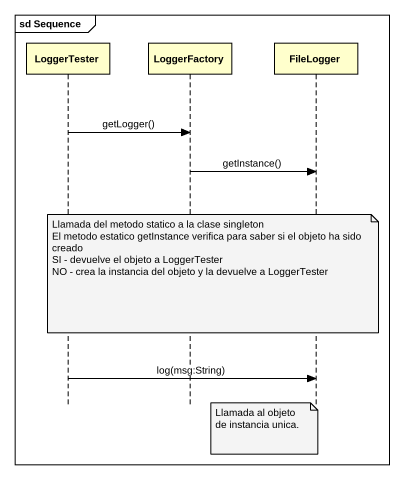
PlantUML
@startuml
mainframe sd Sequence
hide footbox
participant LoggerTester
participant LoggerFactory
participant FileLogger

LoggerTester -> LoggerFactory : getLogger()
LoggerFactory -> FileLogger : getInstance()
note over LoggerFactory
  Llamada del metodo statico a la clase singleton
  El metodo estatico getInstance verifica para saber si el objeto ha sido creado
  SI - devuelve el objeto a LoggerTester
  NO - crea la instancia del objeto y la devuelve a LoggerTester
end note
LoggerTester -> FileLogger : log(msg:String)
note over FileLogger : Llamada al objeto de instancia unica.
@enduml
